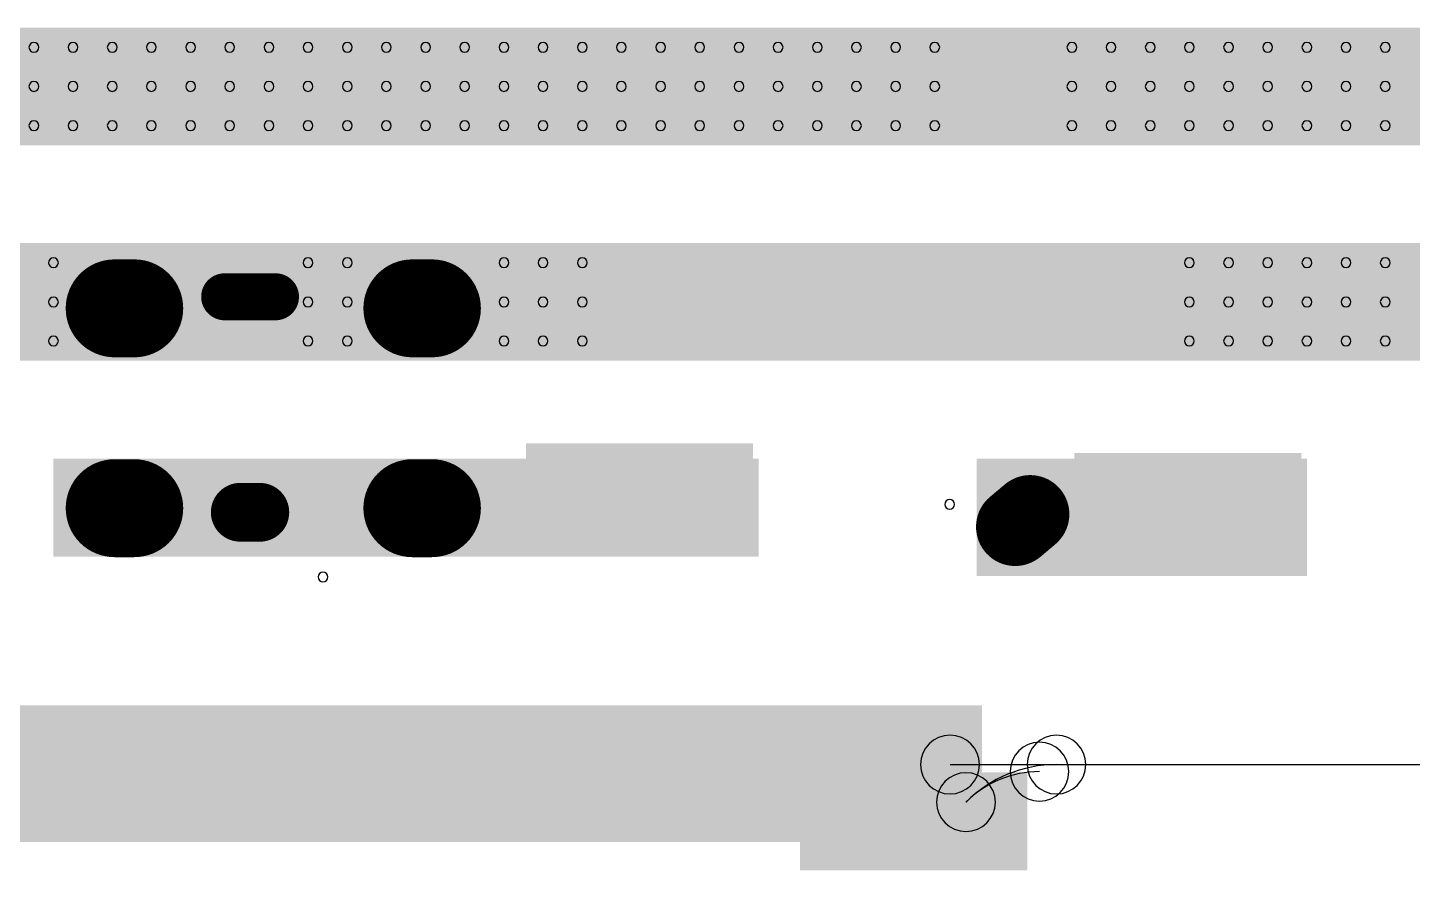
# Model space of a CAD drawing. Header units: inches. Extents: x 32166 to 34772, y 2386 to 4229.
# Drawn here: x 33750 to 33902.7, y 3674.7 to 3767.6 of the extents above; entities that cross this region are included whole.
import ezdxf

# ---------------------------------------------------------------- set-up
doc = ezdxf.new("R2010")
doc.units = ezdxf.units.IN
doc.header["$LTSCALE"] = 0.64311
doc.header["$MEASUREMENT"] = 0
doc.layers.add('MIDLAYER1', color=16, linetype='CONTINUOUS')
doc.layers.add('MULTILAYER', color=9, linetype='CONTINUOUS')

msp = doc.modelspace()

# ---------------------------------------------------------------- linework, layer by layer
at = {"layer": 'MIDLAYER1'}
msp.add_line((33851.73, 3686.33), (34003.41, 3686.33), dxfattribs=at)
for points, const_width in [([(33759.6, 3736.64), (33761.76, 3736.64)], 10.8), ([(33792.43, 3736.64), (33794.59, 3736.64)], 10.8), ([(33777.34, 3737.91), (33771.73, 3737.91)], 5.18), ([(33759.6, 3714.6), (33761.76, 3714.6)], 10.8), ([(33792.43, 3714.6), (33794.59, 3714.6)], 10.8), ([(33775.61, 3714.15), (33773.45, 3714.15)], 6.48), ([(33860.57, 3713.93), (33858.92, 3712.54)], 8.64)]:
    msp.add_lwpolyline(points, dxfattribs=dict(at, const_width=const_width))
for points, const_width in [([(33762.3, 3736.64, 1), (33756.9, 3736.64, 1)], 5.4), ([(33764.46, 3736.64, 1), (33759.06, 3736.64, 1)], 5.4), ([(33795.13, 3736.64, 1), (33789.73, 3736.64, 1)], 5.4), ([(33797.29, 3736.64, 1), (33791.89, 3736.64, 1)], 5.4), ([(33771.73, 3739.21, 1), (33771.73, 3736.62, 1)], 2.59), ([(33777.34, 3739.21, 1), (33777.34, 3736.62, 1)], 2.59), ([(33762.3, 3714.6, 1), (33756.9, 3714.6, 1)], 5.4), ([(33764.46, 3714.6, 1), (33759.06, 3714.6, 1)], 5.4), ([(33795.13, 3714.6, 1), (33789.73, 3714.6, 1)], 5.4), ([(33797.29, 3714.6, 1), (33791.89, 3714.6, 1)], 5.4), ([(33773.45, 3715.77, 1), (33773.45, 3712.53, 1)], 3.24), ([(33775.61, 3715.77, 1), (33775.61, 3712.53, 1)], 3.24), ([(33859.19, 3715.59, 1), (33861.96, 3712.28, 1)], 4.32), ([(33857.53, 3714.2, 1), (33860.31, 3710.89, 1)], 4.32)]:
    msp.add_lwpolyline(points, format="xyb", close=True, dxfattribs=dict(at, const_width=const_width))
for centre, radius, start, end in [((33750.69, 3765.43), 0.54, 0, 180), ((33755.01, 3765.43), 0.54, 0, 180), ((33759.33, 3765.43), 0.54, 0, 180), ((33763.65, 3765.43), 0.54, 0, 180), ((33767.97, 3765.43), 0.54, 0, 180), ((33772.29, 3765.43), 0.54, 0, 180), ((33776.61, 3765.43), 0.54, 0, 180), ((33780.93, 3765.43), 0.54, 0, 180), ((33785.25, 3765.43), 0.54, 0, 180), ((33789.57, 3765.43), 0.54, 0, 180), ((33793.89, 3765.43), 0.54, 0, 180), ((33798.21, 3765.43), 0.54, 0, 180), ((33802.53, 3765.43), 0.54, 0, 180), ((33806.85, 3765.43), 0.54, 0, 180), ((33811.17, 3765.43), 0.54, 0, 180), ((33815.49, 3765.43), 0.54, 0, 180), ((33819.81, 3765.43), 0.54, 0, 180), ((33824.13, 3765.43), 0.54, 0, 180), ((33828.45, 3765.43), 0.54, 0, 180), ((33832.77, 3765.43), 0.54, 0, 180), ((33837.09, 3765.43), 0.54, 0, 180), ((33841.41, 3765.43), 0.54, 0, 180), ((33845.73, 3765.43), 0.54, 0, 180), ((33850.05, 3765.43), 0.54, 0, 180), ((33865.17, 3765.43), 0.54, 0, 180), ((33869.49, 3765.43), 0.54, 0, 180), ((33873.81, 3765.43), 0.54, 0, 180), ((33878.13, 3765.43), 0.54, 0, 180), ((33882.45, 3765.43), 0.54, 0, 180), ((33886.77, 3765.43), 0.54, 0, 180), ((33891.09, 3765.43), 0.54, 0, 180), ((33895.41, 3765.43), 0.54, 0, 180), ((33899.73, 3765.43), 0.54, 0, 180), ((33750.69, 3765.43), 0.54, 180, 0), ((33755.01, 3765.43), 0.54, 180, 0), ((33759.33, 3765.43), 0.54, 180, 0), ((33763.65, 3765.43), 0.54, 180, 0), ((33767.97, 3765.43), 0.54, 180, 0), ((33772.29, 3765.43), 0.54, 180, 0), ((33776.61, 3765.43), 0.54, 180, 0), ((33780.93, 3765.43), 0.54, 180, 0), ((33785.25, 3765.43), 0.54, 180, 0), ((33789.57, 3765.43), 0.54, 180, 0), ((33793.89, 3765.43), 0.54, 180, 0), ((33798.21, 3765.43), 0.54, 180, 0), ((33802.53, 3765.43), 0.54, 180, 0), ((33806.85, 3765.43), 0.54, 180, 0), ((33811.17, 3765.43), 0.54, 180, 0), ((33815.49, 3765.43), 0.54, 180, 0), ((33819.81, 3765.43), 0.54, 180, 0), ((33824.13, 3765.43), 0.54, 180, 0), ((33828.45, 3765.43), 0.54, 180, 0), ((33832.77, 3765.43), 0.54, 180, 0), ((33837.09, 3765.43), 0.54, 180, 0), ((33841.41, 3765.43), 0.54, 180, 0), ((33845.73, 3765.43), 0.54, 180, 0), ((33850.05, 3765.43), 0.54, 180, 0), ((33865.17, 3765.43), 0.54, 180, 0), ((33869.49, 3765.43), 0.54, 180, 0), ((33873.81, 3765.43), 0.54, 180, 0), ((33878.13, 3765.43), 0.54, 180, 0), ((33882.45, 3765.43), 0.54, 180, 0), ((33886.77, 3765.43), 0.54, 180, 0), ((33891.09, 3765.43), 0.54, 180, 0), ((33895.41, 3765.43), 0.54, 180, 0), ((33899.73, 3765.43), 0.54, 180, 0), ((33750.69, 3761.11), 0.54, 0, 180), ((33755.01, 3761.11), 0.54, 0, 180), ((33759.33, 3761.11), 0.54, 0, 180), ((33763.65, 3761.11), 0.54, 0, 180), ((33767.97, 3761.11), 0.54, 0, 180), ((33772.29, 3761.11), 0.54, 0, 180), ((33776.61, 3761.11), 0.54, 0, 180), ((33780.93, 3761.11), 0.54, 0, 180), ((33785.25, 3761.11), 0.54, 0, 180), ((33789.57, 3761.11), 0.54, 0, 180), ((33793.89, 3761.11), 0.54, 0, 180), ((33798.21, 3761.11), 0.54, 0, 180), ((33802.53, 3761.11), 0.54, 0, 180), ((33806.85, 3761.11), 0.54, 0, 180), ((33811.17, 3761.11), 0.54, 0, 180), ((33815.49, 3761.11), 0.54, 0, 180), ((33819.81, 3761.11), 0.54, 0, 180), ((33824.13, 3761.11), 0.54, 0, 180), ((33828.45, 3761.11), 0.54, 0, 180), ((33832.77, 3761.11), 0.54, 0, 180), ((33837.09, 3761.11), 0.54, 0, 180), ((33841.41, 3761.11), 0.54, 0, 180), ((33845.73, 3761.11), 0.54, 0, 180), ((33850.05, 3761.11), 0.54, 0, 180), ((33865.17, 3761.11), 0.54, 0, 180), ((33869.49, 3761.11), 0.54, 0, 180), ((33873.81, 3761.11), 0.54, 0, 180), ((33878.13, 3761.11), 0.54, 0, 180), ((33882.45, 3761.11), 0.54, 0, 180), ((33886.77, 3761.11), 0.54, 0, 180), ((33891.09, 3761.11), 0.54, 0, 180), ((33895.41, 3761.11), 0.54, 0, 180), ((33899.73, 3761.11), 0.54, 0, 180), ((33750.69, 3761.11), 0.54, 180, 0), ((33755.01, 3761.11), 0.54, 180, 0), ((33759.33, 3761.11), 0.54, 180, 0), ((33763.65, 3761.11), 0.54, 180, 0), ((33767.97, 3761.11), 0.54, 180, 0), ((33772.29, 3761.11), 0.54, 180, 0), ((33776.61, 3761.11), 0.54, 180, 0), ((33780.93, 3761.11), 0.54, 180, 0), ((33785.25, 3761.11), 0.54, 180, 0), ((33789.57, 3761.11), 0.54, 180, 0), ((33793.89, 3761.11), 0.54, 180, 0), ((33798.21, 3761.11), 0.54, 180, 0), ((33802.53, 3761.11), 0.54, 180, 0), ((33806.85, 3761.11), 0.54, 180, 0), ((33811.17, 3761.11), 0.54, 180, 0), ((33815.49, 3761.11), 0.54, 180, 0), ((33819.81, 3761.11), 0.54, 180, 0), ((33824.13, 3761.11), 0.54, 180, 0), ((33828.45, 3761.11), 0.54, 180, 0), ((33832.77, 3761.11), 0.54, 180, 0), ((33837.09, 3761.11), 0.54, 180, 0), ((33841.41, 3761.11), 0.54, 180, 0), ((33845.73, 3761.11), 0.54, 180, 0), ((33850.05, 3761.11), 0.54, 180, 0), ((33865.17, 3761.11), 0.54, 180, 0), ((33869.49, 3761.11), 0.54, 180, 0), ((33873.81, 3761.11), 0.54, 180, 0), ((33878.13, 3761.11), 0.54, 180, 0), ((33882.45, 3761.11), 0.54, 180, 0), ((33886.77, 3761.11), 0.54, 180, 0), ((33891.09, 3761.11), 0.54, 180, 0), ((33895.41, 3761.11), 0.54, 180, 0), ((33899.73, 3761.11), 0.54, 180, 0), ((33750.69, 3756.79), 0.54, 0, 180), ((33750.69, 3756.79), 0.54, 180, 0), ((33755.01, 3756.79), 0.54, 0, 180), ((33755.01, 3756.79), 0.54, 180, 0), ((33759.33, 3756.79), 0.54, 0, 180), ((33759.33, 3756.79), 0.54, 180, 0), ((33763.65, 3756.79), 0.54, 0, 180), ((33763.65, 3756.79), 0.54, 180, 0), ((33767.97, 3756.79), 0.54, 0, 180), ((33767.97, 3756.79), 0.54, 180, 0), ((33772.29, 3756.79), 0.54, 0, 180), ((33772.29, 3756.79), 0.54, 180, 0), ((33776.61, 3756.79), 0.54, 0, 180), ((33776.61, 3756.79), 0.54, 180, 0), ((33780.93, 3756.79), 0.54, 0, 180), ((33780.93, 3756.79), 0.54, 180, 0), ((33785.25, 3756.79), 0.54, 0, 180), ((33785.25, 3756.79), 0.54, 180, 0), ((33789.57, 3756.79), 0.54, 0, 180), ((33789.57, 3756.79), 0.54, 180, 0), ((33793.89, 3756.79), 0.54, 0, 180), ((33793.89, 3756.79), 0.54, 180, 0), ((33798.21, 3756.79), 0.54, 0, 180), ((33798.21, 3756.79), 0.54, 180, 0), ((33802.53, 3756.79), 0.54, 0, 180), ((33802.53, 3756.79), 0.54, 180, 0), ((33806.85, 3756.79), 0.54, 0, 180), ((33806.85, 3756.79), 0.54, 180, 0), ((33811.17, 3756.79), 0.54, 0, 180), ((33811.17, 3756.79), 0.54, 180, 0), ((33815.49, 3756.79), 0.54, 0, 180), ((33815.49, 3756.79), 0.54, 180, 0), ((33819.81, 3756.79), 0.54, 0, 180), ((33819.81, 3756.79), 0.54, 180, 0), ((33824.13, 3756.79), 0.54, 0, 180), ((33824.13, 3756.79), 0.54, 180, 0), ((33828.45, 3756.79), 0.54, 0, 180), ((33828.45, 3756.79), 0.54, 180, 0), ((33832.77, 3756.79), 0.54, 0, 180), ((33832.77, 3756.79), 0.54, 180, 0), ((33837.09, 3756.79), 0.54, 0, 180), ((33837.09, 3756.79), 0.54, 180, 0), ((33841.41, 3756.79), 0.54, 0, 180), ((33841.41, 3756.79), 0.54, 180, 0), ((33845.73, 3756.79), 0.54, 0, 180), ((33845.73, 3756.79), 0.54, 180, 0), ((33850.05, 3756.79), 0.54, 0, 180), ((33850.05, 3756.79), 0.54, 180, 0), ((33865.17, 3756.79), 0.54, 0, 180), ((33865.17, 3756.79), 0.54, 180, 0), ((33869.49, 3756.79), 0.54, 0, 180), ((33869.49, 3756.79), 0.54, 180, 0), ((33873.81, 3756.79), 0.54, 0, 180), ((33873.81, 3756.79), 0.54, 180, 0), ((33878.13, 3756.79), 0.54, 0, 180), ((33878.13, 3756.79), 0.54, 180, 0), ((33882.45, 3756.79), 0.54, 0, 180), ((33882.45, 3756.79), 0.54, 180, 0), ((33886.77, 3756.79), 0.54, 0, 180), ((33886.77, 3756.79), 0.54, 180, 0), ((33891.09, 3756.79), 0.54, 0, 180), ((33891.09, 3756.79), 0.54, 180, 0), ((33895.41, 3756.79), 0.54, 0, 180), ((33895.41, 3756.79), 0.54, 180, 0), ((33899.73, 3756.79), 0.54, 0, 180), ((33899.73, 3756.79), 0.54, 180, 0), ((33752.85, 3741.67), 0.54, 0, 180), ((33752.85, 3741.67), 0.54, 180, 0), ((33780.93, 3741.67), 0.54, 0, 180), ((33780.93, 3741.67), 0.54, 180, 0), ((33785.25, 3741.67), 0.54, 0, 180), ((33785.25, 3741.67), 0.54, 180, 0), ((33802.53, 3741.67), 0.54, 0, 180), ((33802.53, 3741.67), 0.54, 180, 0), ((33806.85, 3741.67), 0.54, 0, 180), ((33806.85, 3741.67), 0.54, 180, 0), ((33811.17, 3741.67), 0.54, 0, 180), ((33811.17, 3741.67), 0.54, 180, 0), ((33878.13, 3741.67), 0.54, 0, 180), ((33878.13, 3741.67), 0.54, 180, 0), ((33882.45, 3741.67), 0.54, 0, 180), ((33882.45, 3741.67), 0.54, 180, 0), ((33886.77, 3741.67), 0.54, 0, 180), ((33886.77, 3741.67), 0.54, 180, 0), ((33891.09, 3741.67), 0.54, 0, 180), ((33891.09, 3741.67), 0.54, 180, 0), ((33895.41, 3741.67), 0.54, 0, 180), ((33895.41, 3741.67), 0.54, 180, 0), ((33899.73, 3741.67), 0.54, 0, 180), ((33899.73, 3741.67), 0.54, 180, 0), ((33752.85, 3737.35), 0.54, 0, 180), ((33752.85, 3737.35), 0.54, 180, 0), ((33780.93, 3737.35), 0.54, 0, 180), ((33780.93, 3737.35), 0.54, 180, 0), ((33785.25, 3737.35), 0.54, 0, 180), ((33785.25, 3737.35), 0.54, 180, 0), ((33802.53, 3737.35), 0.54, 0, 180), ((33802.53, 3737.35), 0.54, 180, 0), ((33806.85, 3737.35), 0.54, 0, 180), ((33806.85, 3737.35), 0.54, 180, 0), ((33811.17, 3737.35), 0.54, 0, 180), ((33811.17, 3737.35), 0.54, 180, 0), ((33878.13, 3737.35), 0.54, 0, 180), ((33878.13, 3737.35), 0.54, 180, 0), ((33882.45, 3737.35), 0.54, 0, 180), ((33882.45, 3737.35), 0.54, 180, 0), ((33886.77, 3737.35), 0.54, 0, 180), ((33886.77, 3737.35), 0.54, 180, 0), ((33891.09, 3737.35), 0.54, 0, 180), ((33891.09, 3737.35), 0.54, 180, 0), ((33895.41, 3737.35), 0.54, 0, 180), ((33895.41, 3737.35), 0.54, 180, 0), ((33899.73, 3737.35), 0.54, 0, 180), ((33899.73, 3737.35), 0.54, 180, 0), ((33752.85, 3733.03), 0.54, 0, 180), ((33752.85, 3733.03), 0.54, 180, 0), ((33780.93, 3733.03), 0.54, 0, 180), ((33780.93, 3733.03), 0.54, 180, 0), ((33785.25, 3733.03), 0.54, 0, 180), ((33785.25, 3733.03), 0.54, 180, 0), ((33802.53, 3733.03), 0.54, 0, 180), ((33802.53, 3733.03), 0.54, 180, 0), ((33806.85, 3733.03), 0.54, 0, 180), ((33806.85, 3733.03), 0.54, 180, 0), ((33811.17, 3733.03), 0.54, 0, 180), ((33811.17, 3733.03), 0.54, 180, 0), ((33878.13, 3733.03), 0.54, 0, 180), ((33878.13, 3733.03), 0.54, 180, 0), ((33882.45, 3733.03), 0.54, 0, 180), ((33882.45, 3733.03), 0.54, 180, 0), ((33886.77, 3733.03), 0.54, 0, 180), ((33886.77, 3733.03), 0.54, 180, 0), ((33891.09, 3733.03), 0.54, 0, 180), ((33891.09, 3733.03), 0.54, 180, 0), ((33895.41, 3733.03), 0.54, 0, 180), ((33895.41, 3733.03), 0.54, 180, 0), ((33899.73, 3733.03), 0.54, 0, 180), ((33899.73, 3733.03), 0.54, 180, 0), ((33851.69, 3715.02), 0.54, 0, 180), ((33851.69, 3715.02), 0.54, 180, 0), ((33782.57, 3707.02), 0.54, 0, 180), ((33782.57, 3707.02), 0.54, 180, 0), ((33851.73, 3686.33), 3.24, 0, 180), ((33863.48, 3686.33), 3.24, 0, 180), ((33861.6, 3685.55), 3.24, 0, 180), ((33851.73, 3686.33), 3.24, 180, 0), ((33853.49, 3682.19), 3.24, 0, 180), ((33853.49, 3682.19), 3.24, 0, 180), ((33863.48, 3672.21), 14.12, 90, 135), ((33861.6, 3674.08), 11.47, 90, 135), ((33861.6, 3685.55), 3.24, 180, 0), ((33863.48, 3686.33), 3.24, 180, 0), ((33853.49, 3682.19), 3.24, 180, 0), ((33853.49, 3682.19), 3.24, 180, 0)]:
    msp.add_arc(centre, radius, start, end, dxfattribs=at)
for points in [[(33618.93, 3754.63), (34058.31, 3754.63), (33618.93, 3767.59), (34058.31, 3767.59)], [(33519.57, 3730.87), (34104.93, 3730.87), (33519.57, 3743.83), (34104.93, 3743.83)], [(33830.01, 3721.76), (33804.95, 3721.76), (33830.01, 3710.96), (33804.95, 3710.96)], [(33752.85, 3709.27), (33830.61, 3709.27), (33752.85, 3720.07), (33830.61, 3720.07)], [(33854.67, 3707.11), (33891.09, 3707.11), (33854.67, 3720.07), (33891.09, 3720.07)], [(33890.49, 3720.68), (33865.43, 3720.68), (33890.49, 3712.04), (33865.43, 3712.04)], [(33460.47, 3677.78), (33855.27, 3677.78), (33460.47, 3692.85), (33855.27, 3692.85)], [(33835.19, 3674.67), (33860.25, 3674.67), (33835.19, 3685.47), (33860.25, 3685.47)]]:
    msp.add_solid(points, dxfattribs=at)
at = {"layer": 'MULTILAYER'}
for points, const_width in [([(33759.6, 3736.64), (33761.76, 3736.64)], 10.8), ([(33792.43, 3736.64), (33794.59, 3736.64)], 10.8), ([(33777.34, 3737.91), (33771.73, 3737.91)], 5.18), ([(33759.6, 3714.6), (33761.76, 3714.6)], 10.8), ([(33792.43, 3714.6), (33794.59, 3714.6)], 10.8), ([(33775.61, 3714.15), (33773.45, 3714.15)], 6.48), ([(33860.57, 3713.93), (33858.92, 3712.54)], 8.64)]:
    msp.add_lwpolyline(points, dxfattribs=dict(at, const_width=const_width))
for points, const_width in [([(33762.3, 3736.64, 1), (33756.9, 3736.64, 1)], 5.4), ([(33764.46, 3736.64, 1), (33759.06, 3736.64, 1)], 5.4), ([(33795.13, 3736.64, 1), (33789.73, 3736.64, 1)], 5.4), ([(33797.29, 3736.64, 1), (33791.89, 3736.64, 1)], 5.4), ([(33771.73, 3739.21, 1), (33771.73, 3736.62, 1)], 2.59), ([(33777.34, 3739.21, 1), (33777.34, 3736.62, 1)], 2.59), ([(33762.3, 3714.6, 1), (33756.9, 3714.6, 1)], 5.4), ([(33764.46, 3714.6, 1), (33759.06, 3714.6, 1)], 5.4), ([(33795.13, 3714.6, 1), (33789.73, 3714.6, 1)], 5.4), ([(33797.29, 3714.6, 1), (33791.89, 3714.6, 1)], 5.4), ([(33773.45, 3715.77, 1), (33773.45, 3712.53, 1)], 3.24), ([(33775.61, 3715.77, 1), (33775.61, 3712.53, 1)], 3.24), ([(33859.19, 3715.59, 1), (33861.96, 3712.28, 1)], 4.32), ([(33857.53, 3714.2, 1), (33860.31, 3710.89, 1)], 4.32)]:
    msp.add_lwpolyline(points, format="xyb", close=True, dxfattribs=dict(at, const_width=const_width))
for centre, start, end in [((33750.69, 3765.43), 0, 180), ((33755.01, 3765.43), 0, 180), ((33759.33, 3765.43), 0, 180), ((33763.65, 3765.43), 0, 180), ((33767.97, 3765.43), 0, 180), ((33772.29, 3765.43), 0, 180), ((33776.61, 3765.43), 0, 180), ((33780.93, 3765.43), 0, 180), ((33785.25, 3765.43), 0, 180), ((33789.57, 3765.43), 0, 180), ((33793.89, 3765.43), 0, 180), ((33798.21, 3765.43), 0, 180), ((33802.53, 3765.43), 0, 180), ((33806.85, 3765.43), 0, 180), ((33811.17, 3765.43), 0, 180), ((33815.49, 3765.43), 0, 180), ((33819.81, 3765.43), 0, 180), ((33824.13, 3765.43), 0, 180), ((33828.45, 3765.43), 0, 180), ((33832.77, 3765.43), 0, 180), ((33837.09, 3765.43), 0, 180), ((33841.41, 3765.43), 0, 180), ((33845.73, 3765.43), 0, 180), ((33850.05, 3765.43), 0, 180), ((33865.17, 3765.43), 0, 180), ((33869.49, 3765.43), 0, 180), ((33873.81, 3765.43), 0, 180), ((33878.13, 3765.43), 0, 180), ((33882.45, 3765.43), 0, 180), ((33886.77, 3765.43), 0, 180), ((33891.09, 3765.43), 0, 180), ((33895.41, 3765.43), 0, 180), ((33899.73, 3765.43), 0, 180), ((33750.69, 3765.43), 180, 0), ((33755.01, 3765.43), 180, 0), ((33759.33, 3765.43), 180, 0), ((33763.65, 3765.43), 180, 0), ((33767.97, 3765.43), 180, 0), ((33772.29, 3765.43), 180, 0), ((33776.61, 3765.43), 180, 0), ((33780.93, 3765.43), 180, 0), ((33785.25, 3765.43), 180, 0), ((33789.57, 3765.43), 180, 0), ((33793.89, 3765.43), 180, 0), ((33798.21, 3765.43), 180, 0), ((33802.53, 3765.43), 180, 0), ((33806.85, 3765.43), 180, 0), ((33811.17, 3765.43), 180, 0), ((33815.49, 3765.43), 180, 0), ((33819.81, 3765.43), 180, 0), ((33824.13, 3765.43), 180, 0), ((33828.45, 3765.43), 180, 0), ((33832.77, 3765.43), 180, 0), ((33837.09, 3765.43), 180, 0), ((33841.41, 3765.43), 180, 0), ((33845.73, 3765.43), 180, 0), ((33850.05, 3765.43), 180, 0), ((33865.17, 3765.43), 180, 0), ((33869.49, 3765.43), 180, 0), ((33873.81, 3765.43), 180, 0), ((33878.13, 3765.43), 180, 0), ((33882.45, 3765.43), 180, 0), ((33886.77, 3765.43), 180, 0), ((33891.09, 3765.43), 180, 0), ((33895.41, 3765.43), 180, 0), ((33899.73, 3765.43), 180, 0), ((33750.69, 3761.11), 0, 180), ((33755.01, 3761.11), 0, 180), ((33759.33, 3761.11), 0, 180), ((33763.65, 3761.11), 0, 180), ((33767.97, 3761.11), 0, 180), ((33772.29, 3761.11), 0, 180), ((33776.61, 3761.11), 0, 180), ((33780.93, 3761.11), 0, 180), ((33785.25, 3761.11), 0, 180), ((33789.57, 3761.11), 0, 180), ((33793.89, 3761.11), 0, 180), ((33798.21, 3761.11), 0, 180), ((33802.53, 3761.11), 0, 180), ((33806.85, 3761.11), 0, 180), ((33811.17, 3761.11), 0, 180), ((33815.49, 3761.11), 0, 180), ((33819.81, 3761.11), 0, 180), ((33824.13, 3761.11), 0, 180), ((33828.45, 3761.11), 0, 180), ((33832.77, 3761.11), 0, 180), ((33837.09, 3761.11), 0, 180), ((33841.41, 3761.11), 0, 180), ((33845.73, 3761.11), 0, 180), ((33850.05, 3761.11), 0, 180), ((33865.17, 3761.11), 0, 180), ((33869.49, 3761.11), 0, 180), ((33873.81, 3761.11), 0, 180), ((33878.13, 3761.11), 0, 180), ((33882.45, 3761.11), 0, 180), ((33886.77, 3761.11), 0, 180), ((33891.09, 3761.11), 0, 180), ((33895.41, 3761.11), 0, 180), ((33899.73, 3761.11), 0, 180), ((33750.69, 3761.11), 180, 0), ((33755.01, 3761.11), 180, 0), ((33759.33, 3761.11), 180, 0), ((33763.65, 3761.11), 180, 0), ((33767.97, 3761.11), 180, 0), ((33772.29, 3761.11), 180, 0), ((33776.61, 3761.11), 180, 0), ((33780.93, 3761.11), 180, 0), ((33785.25, 3761.11), 180, 0), ((33789.57, 3761.11), 180, 0), ((33793.89, 3761.11), 180, 0), ((33798.21, 3761.11), 180, 0), ((33802.53, 3761.11), 180, 0), ((33806.85, 3761.11), 180, 0), ((33811.17, 3761.11), 180, 0), ((33815.49, 3761.11), 180, 0), ((33819.81, 3761.11), 180, 0), ((33824.13, 3761.11), 180, 0), ((33828.45, 3761.11), 180, 0), ((33832.77, 3761.11), 180, 0), ((33837.09, 3761.11), 180, 0), ((33841.41, 3761.11), 180, 0), ((33845.73, 3761.11), 180, 0), ((33850.05, 3761.11), 180, 0), ((33865.17, 3761.11), 180, 0), ((33869.49, 3761.11), 180, 0), ((33873.81, 3761.11), 180, 0), ((33878.13, 3761.11), 180, 0), ((33882.45, 3761.11), 180, 0), ((33886.77, 3761.11), 180, 0), ((33891.09, 3761.11), 180, 0), ((33895.41, 3761.11), 180, 0), ((33899.73, 3761.11), 180, 0), ((33750.69, 3756.79), 0, 180), ((33750.69, 3756.79), 180, 0), ((33755.01, 3756.79), 0, 180), ((33755.01, 3756.79), 180, 0), ((33759.33, 3756.79), 0, 180), ((33759.33, 3756.79), 180, 0), ((33763.65, 3756.79), 0, 180), ((33763.65, 3756.79), 180, 0), ((33767.97, 3756.79), 0, 180), ((33767.97, 3756.79), 180, 0), ((33772.29, 3756.79), 0, 180), ((33772.29, 3756.79), 180, 0), ((33776.61, 3756.79), 0, 180), ((33776.61, 3756.79), 180, 0), ((33780.93, 3756.79), 0, 180), ((33780.93, 3756.79), 180, 0), ((33785.25, 3756.79), 0, 180), ((33785.25, 3756.79), 180, 0), ((33789.57, 3756.79), 0, 180), ((33789.57, 3756.79), 180, 0), ((33793.89, 3756.79), 0, 180), ((33793.89, 3756.79), 180, 0), ((33798.21, 3756.79), 0, 180), ((33798.21, 3756.79), 180, 0), ((33802.53, 3756.79), 0, 180), ((33802.53, 3756.79), 180, 0), ((33806.85, 3756.79), 0, 180), ((33806.85, 3756.79), 180, 0), ((33811.17, 3756.79), 0, 180), ((33811.17, 3756.79), 180, 0), ((33815.49, 3756.79), 0, 180), ((33815.49, 3756.79), 180, 0), ((33819.81, 3756.79), 0, 180), ((33819.81, 3756.79), 180, 0), ((33824.13, 3756.79), 0, 180), ((33824.13, 3756.79), 180, 0), ((33828.45, 3756.79), 0, 180), ((33828.45, 3756.79), 180, 0), ((33832.77, 3756.79), 0, 180), ((33832.77, 3756.79), 180, 0), ((33837.09, 3756.79), 0, 180), ((33837.09, 3756.79), 180, 0), ((33841.41, 3756.79), 0, 180), ((33841.41, 3756.79), 180, 0), ((33845.73, 3756.79), 0, 180), ((33845.73, 3756.79), 180, 0), ((33850.05, 3756.79), 0, 180), ((33850.05, 3756.79), 180, 0), ((33865.17, 3756.79), 0, 180), ((33865.17, 3756.79), 180, 0), ((33869.49, 3756.79), 0, 180), ((33869.49, 3756.79), 180, 0), ((33873.81, 3756.79), 0, 180), ((33873.81, 3756.79), 180, 0), ((33878.13, 3756.79), 0, 180), ((33878.13, 3756.79), 180, 0), ((33882.45, 3756.79), 0, 180), ((33882.45, 3756.79), 180, 0), ((33886.77, 3756.79), 0, 180), ((33886.77, 3756.79), 180, 0), ((33891.09, 3756.79), 0, 180), ((33891.09, 3756.79), 180, 0), ((33895.41, 3756.79), 0, 180), ((33895.41, 3756.79), 180, 0), ((33899.73, 3756.79), 0, 180), ((33899.73, 3756.79), 180, 0), ((33752.85, 3741.67), 0, 180), ((33752.85, 3741.67), 180, 0), ((33780.93, 3741.67), 0, 180), ((33780.93, 3741.67), 180, 0), ((33785.25, 3741.67), 0, 180), ((33785.25, 3741.67), 180, 0), ((33802.53, 3741.67), 0, 180), ((33802.53, 3741.67), 180, 0), ((33806.85, 3741.67), 0, 180), ((33806.85, 3741.67), 180, 0), ((33811.17, 3741.67), 0, 180), ((33811.17, 3741.67), 180, 0), ((33878.13, 3741.67), 0, 180), ((33878.13, 3741.67), 180, 0), ((33882.45, 3741.67), 0, 180), ((33882.45, 3741.67), 180, 0), ((33886.77, 3741.67), 0, 180), ((33886.77, 3741.67), 180, 0), ((33891.09, 3741.67), 0, 180), ((33891.09, 3741.67), 180, 0), ((33895.41, 3741.67), 0, 180), ((33895.41, 3741.67), 180, 0), ((33899.73, 3741.67), 0, 180), ((33899.73, 3741.67), 180, 0), ((33752.85, 3737.35), 0, 180), ((33752.85, 3737.35), 180, 0), ((33780.93, 3737.35), 0, 180), ((33780.93, 3737.35), 180, 0), ((33785.25, 3737.35), 0, 180), ((33785.25, 3737.35), 180, 0), ((33802.53, 3737.35), 0, 180), ((33802.53, 3737.35), 180, 0), ((33806.85, 3737.35), 0, 180), ((33806.85, 3737.35), 180, 0), ((33811.17, 3737.35), 0, 180), ((33811.17, 3737.35), 180, 0), ((33878.13, 3737.35), 0, 180), ((33878.13, 3737.35), 180, 0), ((33882.45, 3737.35), 0, 180), ((33882.45, 3737.35), 180, 0), ((33886.77, 3737.35), 0, 180), ((33886.77, 3737.35), 180, 0), ((33891.09, 3737.35), 0, 180), ((33891.09, 3737.35), 180, 0), ((33895.41, 3737.35), 0, 180), ((33895.41, 3737.35), 180, 0), ((33899.73, 3737.35), 0, 180), ((33899.73, 3737.35), 180, 0), ((33752.85, 3733.03), 0, 180), ((33752.85, 3733.03), 180, 0), ((33780.93, 3733.03), 0, 180), ((33780.93, 3733.03), 180, 0), ((33785.25, 3733.03), 0, 180), ((33785.25, 3733.03), 180, 0), ((33802.53, 3733.03), 0, 180), ((33802.53, 3733.03), 180, 0), ((33806.85, 3733.03), 0, 180), ((33806.85, 3733.03), 180, 0), ((33811.17, 3733.03), 0, 180), ((33811.17, 3733.03), 180, 0), ((33878.13, 3733.03), 0, 180), ((33878.13, 3733.03), 180, 0), ((33882.45, 3733.03), 0, 180), ((33882.45, 3733.03), 180, 0), ((33886.77, 3733.03), 0, 180), ((33886.77, 3733.03), 180, 0), ((33891.09, 3733.03), 0, 180), ((33891.09, 3733.03), 180, 0), ((33895.41, 3733.03), 0, 180), ((33895.41, 3733.03), 180, 0), ((33899.73, 3733.03), 0, 180), ((33899.73, 3733.03), 180, 0), ((33851.69, 3715.02), 0, 180), ((33851.69, 3715.02), 180, 0), ((33782.57, 3707.02), 0, 180), ((33782.57, 3707.02), 180, 0)]:
    msp.add_arc(centre, 0.54, start, end, dxfattribs=at)
for points in [[(33830.01, 3721.76), (33804.95, 3721.76), (33830.01, 3710.96), (33804.95, 3710.96)], [(33890.49, 3720.68), (33865.43, 3720.68), (33890.49, 3712.04), (33865.43, 3712.04)], [(33835.19, 3674.67), (33860.25, 3674.67), (33835.19, 3685.47), (33860.25, 3685.47)]]:
    msp.add_solid(points, dxfattribs=at)

doc.saveas('drawing.dxf')
